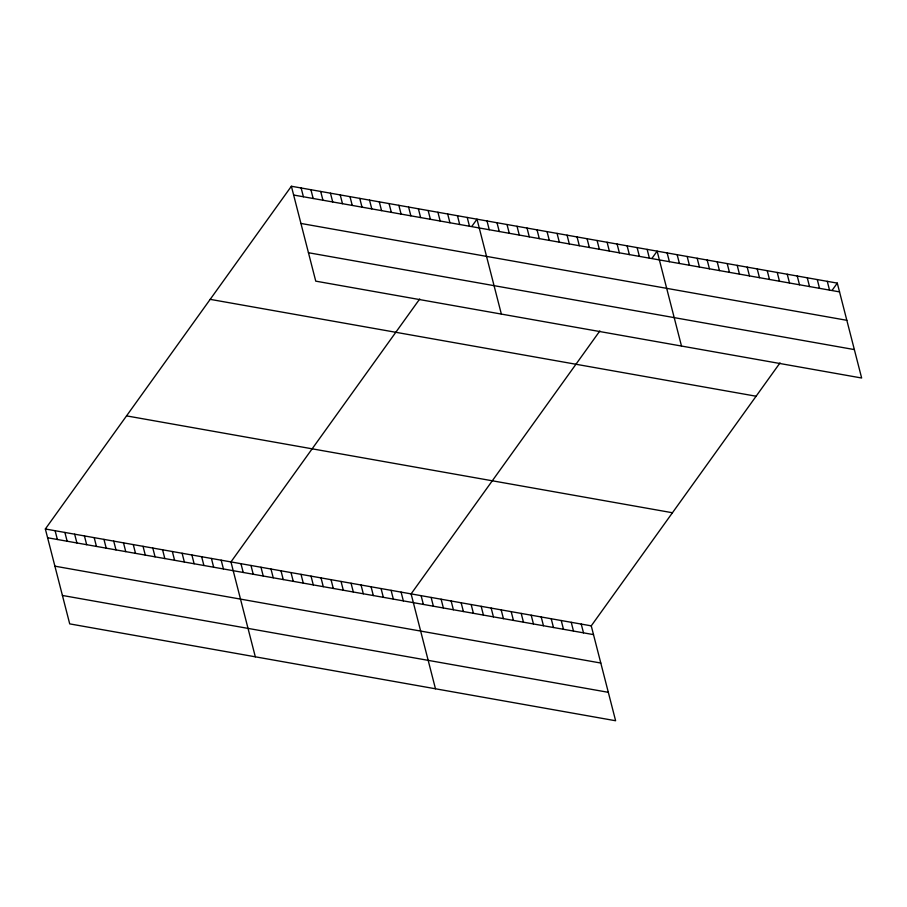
<?xml version="1.0" encoding="UTF-8"?>
<svg xmlns="http://www.w3.org/2000/svg" width="907" height="907" viewBox="0 0 907 907"><rect width="100%" height="100%" fill="white"/><g stroke="black" fill="none" stroke-linecap="round" stroke-linejoin="round"><path stroke-width="1.36" d="M780.02 362.902L591.251 625.853L615.615 720.748L69.714 623.88L45.35 528.985L291.385 186.252L837.286 283.12L861.65 378.015L315.749 281.147L291.385 186.252M419.726 298.97L230.956 561.921L255.32 656.815M471.912 226.262L476.991 219.188L501.356 314.083M599.867 330.93L411.109 593.881L435.473 688.776M652.065 258.223L657.133 251.16L681.497 346.043M832.207 290.195L837.286 283.12M293.63 195.028L839.542 291.884M300.931 223.451L846.832 320.307M308.448 252.724L854.349 349.592M210.197 299.355L756.098 396.223M126.538 415.882L672.438 512.75M45.35 528.985L591.251 625.853M47.606 537.76L593.507 634.617M54.896 566.172L600.797 663.04M62.413 595.457L608.325 692.324M827.275 281.34L829.531 290.115M817.275 279.571L819.52 288.335M807.264 277.791L809.509 286.567M797.253 276.023L799.509 284.787M787.242 274.243L789.498 283.007M777.231 272.463L779.487 281.238M767.231 270.694L769.476 279.458M757.22 268.914L759.476 277.678M747.209 267.134L749.465 275.909M737.198 265.366L739.454 274.129M727.199 263.586L729.443 272.361M717.188 261.806L719.444 270.581M707.177 260.037L709.433 268.801M697.166 258.257L699.422 267.032M687.166 256.488L689.411 265.252M677.155 254.708L679.411 263.472M667.144 252.928L669.4 261.704M647.133 249.38L649.378 258.144M637.122 247.6L639.378 256.375M627.111 245.831L629.367 254.595M617.1 244.051L619.356 252.826M607.1 242.271L609.345 251.046M597.089 240.502L599.346 249.266M587.078 238.722L589.335 247.498M577.067 236.954L579.324 245.718M567.068 235.174L569.313 243.938M557.057 233.394L559.313 242.169M547.046 231.625L549.302 240.389M537.035 229.845L539.291 238.62M527.035 228.065L529.28 236.84M517.024 226.297L519.269 235.06M507.013 224.517L509.269 233.292M497.002 222.748L499.258 231.512M487.002 220.968L489.247 229.732M581.24 624.073L583.496 632.848M467.218 217.453L469.475 226.228M571.24 622.304L573.485 631.068M457.457 215.719L459.702 224.494M561.229 620.524L563.485 629.288M447.684 213.995L449.94 222.759M551.218 618.744L553.474 627.519M437.911 212.261L440.167 221.025M541.207 616.975L543.463 625.739M428.149 210.526L430.394 219.29M531.207 615.195L533.452 623.959M418.376 208.791L420.633 217.555M521.196 613.415L523.452 622.191M408.603 207.057L410.86 215.832M511.185 611.647L513.441 620.411M398.842 205.322L401.087 214.097M501.174 609.867L503.43 618.642M389.069 203.587L391.325 212.363M491.175 608.087L493.419 616.862M379.307 201.853L381.552 210.628M481.163 606.318L483.42 615.082M369.534 200.13L371.779 208.893M471.152 604.538L473.409 613.313M359.762 198.395L362.018 207.159M461.141 602.77L463.398 611.533M350 196.66L352.245 205.424M451.142 600.99L453.387 609.753M340.227 194.926L342.483 203.69M441.131 599.21L443.376 607.985M330.454 193.191L332.71 201.955M431.12 597.441L433.376 606.205M320.693 191.456L322.937 200.232M421.109 595.661L423.365 604.436M310.92 189.722L313.176 198.497M301.147 187.987L303.403 196.762M401.098 592.112L403.343 600.876M391.087 590.332L393.343 599.108M381.076 588.564L383.332 597.328M371.076 586.784L373.321 595.548M361.065 585.004L363.31 593.779M351.054 583.235L353.311 591.999M341.043 581.455L343.3 590.219M331.044 579.675L333.288 588.45M321.033 577.906L323.277 586.67M311.022 576.126L313.278 584.902M301.011 574.346L303.267 583.122M291.011 572.578L293.256 581.342M281 570.798L283.245 579.573M270.989 569.029L273.245 577.793M260.978 567.249L263.234 576.013M250.978 565.469L253.223 574.244M240.967 563.701L243.212 572.464M221.183 560.186L223.439 568.961M211.422 558.451L213.667 567.226M201.649 556.717L203.905 565.492M191.887 554.982L194.132 563.757M182.114 553.259L184.359 562.023M172.341 551.524L174.597 560.288M162.58 549.789L164.825 558.553M152.807 548.055L155.063 556.819M143.034 546.32L145.29 555.095M133.272 544.585L135.517 553.361M123.499 542.851L125.756 551.626M113.726 541.116L115.983 549.891M103.965 539.393L106.21 548.157M94.192 537.658L96.448 546.422M84.43 535.924L86.675 544.688M74.657 534.189L76.902 542.953M64.885 532.454L67.141 541.218M55.123 530.72L57.368 539.495"/></g></svg>
